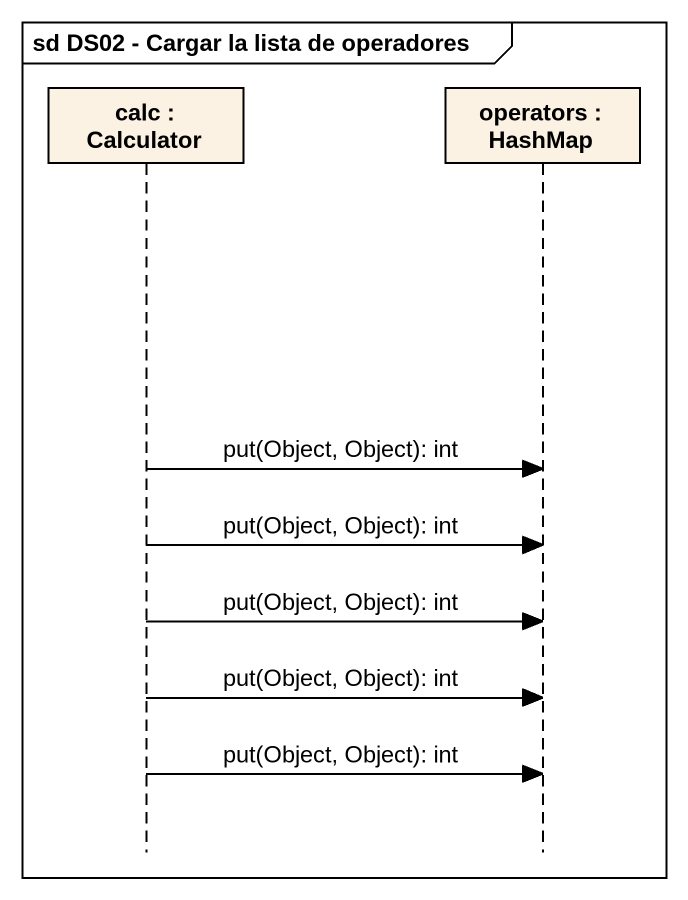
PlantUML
@startuml
mainframe sd DS02 - Cargar la lista de operadores
hide footbox
participant "calc : Calculator" as calc
participant "operators : HashMap" as operators

calc -> operators : put(Object, Object): int
calc -> operators : put(Object, Object): int
calc -> operators : put(Object, Object): int
calc -> operators : put(Object, Object): int
calc -> operators : put(Object, Object): int
@enduml
